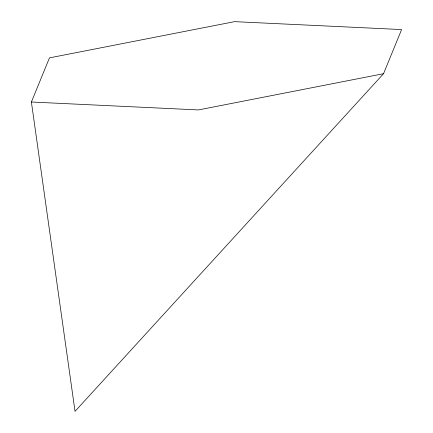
<?xml version="1.0" encoding="UTF-8"?>
<svg xmlns="http://www.w3.org/2000/svg" width="433" height="433" viewBox="0 0 433 433"><rect width="100%" height="100%" fill="white"/><g stroke="black" fill="none" stroke-linecap="round" stroke-linejoin="round"><path stroke-width="0.65" d="M31.393 102.015L49.465 57.876L234.572 21.65L401.608 29.568L383.535 73.707L75.028 411.35L31.393 102.015L198.428 109.928L383.535 73.707"/></g></svg>
